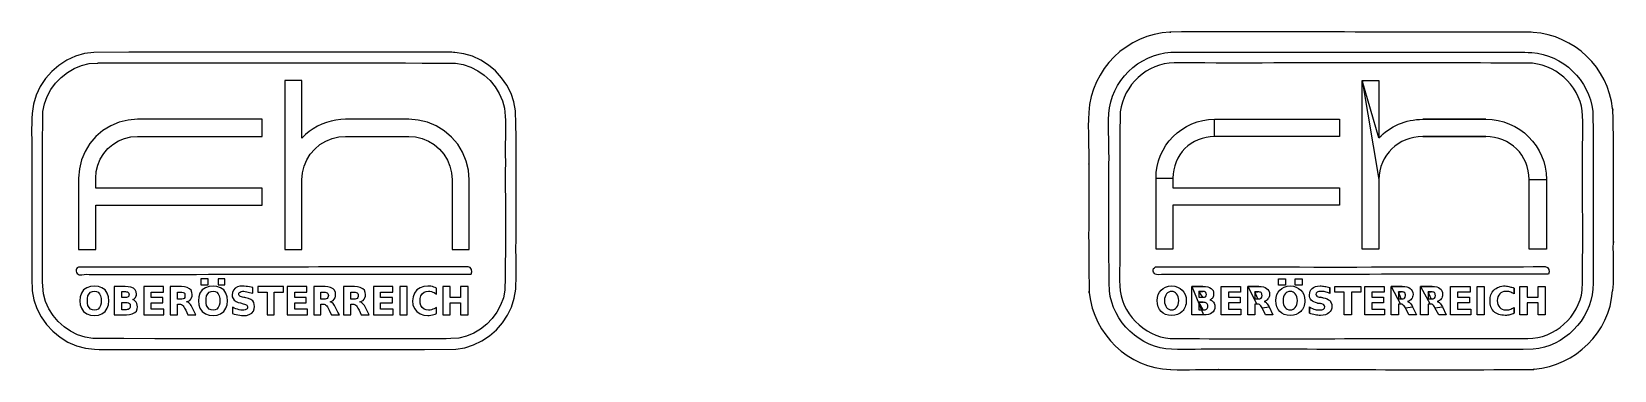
# Model space of a CAD drawing. Extents: x 4.9 to 38.1, y 6.4 to 13.5.
import ezdxf

# ---------------------------------------------------------------- set-up
doc = ezdxf.new("R2010")
doc.units = 0
doc.layers.add('Layer_1', color=7, linetype='CONTINUOUS')

msp = doc.modelspace()

# ---------------------------------------------------------------- linework, layer by layer
at = {"layer": 'Layer_1', "color": 7}
for points in [[(28.77979, 13.517147), (28.77097, 13.517147), (28.762151, 13.517147), (28.762151, 13.517147)], [(28.77979, 13.09381), (28.77979, 13.09381)], [(28.848942, 12.869854), (28.848956, 12.869868)], [(32.791247, 12.499452), (33.144025, 12.499452), (33.144025, 11.300007)], [(33.144025, 10.426882), (33.144025, 8.962854), (32.791247, 8.962854), (32.791247, 12.499452)], [(29.695623, 11.688063), (32.314997, 11.688063), (32.314997, 11.326465), (29.695623, 11.326465)], [(29.695623, 11.688063), (29.695623, 11.688063)], [(34.061248, 11.688063), (35.384164, 11.688063)], [(38.049025, 11.876725), (38.049025, 11.894366), (38.040206, 11.912003)], [(35.384164, 11.326465), (34.061248, 11.326465)], [(27.059998, 10.756657), (27.059998, 10.747842)], [(28.822497, 10.45334), (28.822497, 10.250493), (32.314997, 10.250493), (32.314997, 9.888896), (28.822497, 9.888896), (28.822497, 8.962854), (28.46972, 8.962854), (28.46972, 10.45334)], [(36.654164, 10.426882), (36.654164, 8.962854), (36.292567, 8.962854), (36.292567, 10.426882)], [(38.057845, 9.10742), (38.057845, 9.116241), (38.057845, 9.125061)], [(14.001062, 8.597818), (14.001062, 8.597816)], [(31.036178, 8.345494), (31.186109, 8.345494), (31.186109, 8.209107), (31.036178, 8.209107), (31.036178, 8.345494)], [(31.388956, 8.345494), (31.530067, 8.345494), (31.530067, 8.209107), (31.388956, 8.209107), (31.388956, 8.345494)], [(36.583608, 8.601257), (36.583608, 8.601257)], [(27.068817, 8.084368), (27.068817, 8.066727), (27.068817, 8.049091)], [(28.796039, 8.195564), (28.796039, 8.195564)], [(28.796039, 8.080911), (28.796039, 8.080911)], [(29.219373, 8.186743), (29.448678, 8.186743)], [(29.466317, 7.587021), (29.219373, 7.587021), (29.219373, 8.186743)], [(29.369303, 8.080911), (29.369303, 7.957439), (29.448678, 7.957439)], [(29.448678, 8.080896), (29.369303, 8.080911)], [(29.836734, 8.186743), (30.242428, 8.186743), (30.242428, 8.063271), (29.986664, 8.063271), (29.986664, 7.957439), (30.233609, 7.957439), (30.233609, 7.842786), (29.986664, 7.842786), (29.986664, 7.710493), (30.251247, 7.710493), (30.251247, 7.587021), (29.836734, 7.587021), (29.836734, 8.186743)], [(30.392359, 8.186743), (30.621664, 8.186743)], [(30.586386, 7.816327), (30.542289, 7.816327), (30.542289, 7.587021), (30.392359, 7.587021), (30.392359, 8.186743)], [(30.542289, 8.072106), (30.542289, 7.922175), (30.604025, 7.922175)], [(30.604025, 8.072106), (30.542289, 8.072106)], [(31.283123, 8.195564), (31.283123, 8.195564)], [(31.283123, 8.080911), (31.283123, 8.080911)], [(31.909303, 8.195564), (31.909303, 8.195564)], [(32.11215, 8.160314), (32.11215, 8.036841)], [(32.217984, 8.186743), (32.764789, 8.186743), (32.764789, 8.063271), (32.570762, 8.063271), (32.570762, 7.587021), (32.412011, 7.587021), (32.412011, 8.063271), (32.217984, 8.063271), (32.217984, 8.186743)], [(32.844164, 8.186743), (33.249859, 8.186743), (33.249859, 8.063271), (32.994095, 8.063271), (32.994095, 7.957439), (33.241039, 7.957439), (33.241039, 7.842786), (32.994095, 7.842786), (32.994095, 7.710493), (33.258678, 7.710493), (33.258678, 7.587021), (32.844164, 7.587021), (32.844164, 8.186743)], [(33.39979, 8.186743), (33.629094, 8.186743)], [(33.593817, 7.816327), (33.54972, 7.816327), (33.54972, 7.587021), (33.39979, 7.587021), (33.39979, 8.186743)], [(33.54972, 8.072106), (33.54972, 7.922175), (33.611456, 7.922175)], [(33.611456, 8.072106), (33.54972, 8.072106)], [(34.01715, 8.186743), (34.255275, 8.186743)], [(34.220011, 7.816327), (34.175915, 7.816327), (34.175915, 7.587021), (34.017164, 7.587021), (34.01715, 8.186743)], [(34.175901, 8.072106), (34.175901, 7.922175), (34.237637, 7.922175)], [(34.237637, 8.072106), (34.175901, 8.072106)], [(34.643331, 8.186743), (35.057845, 8.186743), (35.057845, 8.063271), (34.793261, 8.063271), (34.793261, 7.957439), (35.040206, 7.957439), (35.040206, 7.842786), (34.793261, 7.842786), (34.793261, 7.710493), (35.066664, 7.710493), (35.066664, 7.587021), (34.643331, 7.587021), (34.643331, 8.186743)], [(35.198956, 8.186743), (35.348886, 8.186743), (35.348886, 7.587021), (35.198956, 7.587021), (35.198956, 8.186743)], [(35.789859, 8.195564), (35.789859, 8.195564)], [(35.975067, 8.15148), (35.975067, 8.028008)], [(36.098539, 8.186743), (36.24847, 8.186743), (36.24847, 7.957439), (36.477775, 7.957439), (36.477775, 8.186743), (36.627706, 8.186743), (36.627706, 7.587021), (36.477775, 7.587021), (36.477775, 7.842786), (36.24847, 7.842786), (36.24847, 7.587021), (36.098539, 7.587021), (36.098539, 8.186743)], [(38.040206, 8.093189), (38.049025, 8.093189)], [(29.369303, 7.851619), (29.369303, 7.692869), (29.457498, 7.692869)], [(29.457498, 7.851619), (29.369303, 7.851619)], [(30.84215, 7.754591), (30.921525, 7.587021), (30.762775, 7.587021), (30.69222, 7.736951)], [(31.688831, 7.622328), (31.688831, 7.754619)], [(31.918123, 7.825174), (31.856387, 7.833967)], [(31.909317, 7.957466), (31.971053, 7.948661)], [(33.849581, 7.754591), (33.928956, 7.587021), (33.770206, 7.587021), (33.699651, 7.736951)], [(34.475776, 7.754591), (34.55515, 7.587021), (34.3964, 7.587021), (34.317025, 7.736951)], [(35.975067, 7.745757), (35.975067, 7.622285)], [(29.776387, 6.443951), (29.785206, 6.443951)], [(36.373331, 6.443951), (36.39097, 6.443951), (36.39979, 6.452772)]]:
    msp.add_lwpolyline(points, close=True, dxfattribs=at)
for points in [[(13.481236, 13.095449), (12.753685, 13.094152), (12.02616, 13.093543), (11.298659, 13.093434), (10.57118, 13.093639), (9.843719, 13.093974), (9.116161, 13.094251), (8.388659, 13.094285), (7.661202, 13.093891), (6.933679, 13.092881), (6.206158, 13.091071), (6.009179, 13.064999), (5.818543, 13.008989), (5.638026, 12.925718), (5.470927, 12.818067), (5.320035, 12.688718), (5.188018, 12.540084), (5.077857, 12.374711), (4.992619, 12.195207), (4.93555, 12.004871), (4.909518, 11.807837), (4.904046, 11.702085), (4.900938, 11.596224), (4.89971, 11.490359), (4.899876, 11.384398), (4.900952, 11.278517), (4.902451, 11.172617), (4.903889, 11.066682), (4.904781, 10.960778), (4.904642, 10.854849), (4.902987, 10.748944), (4.903259, 10.483531), (4.902906, 10.218105), (4.902211, 9.952673), (4.901457, 9.687299), (4.900928, 9.421916), (4.900906, 9.156531), (4.901677, 8.891083), (4.903522, 8.625726), (4.906727, 8.360307), (4.911575, 8.094931), (4.947093, 7.903667), (5.010757, 7.719874), (5.099946, 7.546994), (5.211976, 7.387869), (5.344215, 7.245129), (5.494268, 7.121217), (5.659655, 7.018792), (5.837834, 6.940588), (6.02554, 6.889499), (6.218861, 6.868005), (6.317811, 6.864021), (6.41685, 6.861907), (6.515879, 6.861259), (6.614904, 6.861666), (6.713946, 6.86272), (6.813001, 6.864013), (6.912088, 6.865135), (7.011146, 6.865679), (7.110232, 6.865236), (7.209301, 6.863396), (7.867531, 6.863948), (8.525744, 6.863947), (9.183941, 6.863602), (9.84212, 6.863117), (10.500281, 6.862701), (11.158427, 6.862559), (11.816641, 6.8629), (12.474806, 6.863928), (13.133017, 6.865852), (13.791212, 6.868877), (13.981197, 6.899769), (14.164592, 6.9583), (14.337937, 7.041988), (14.498427, 7.148307), (14.643565, 7.274898), (14.770773, 7.419437), (14.87744, 7.57967), (14.960807, 7.753234), (15.017916, 7.937007), (15.046225, 8.127427), (15.05242, 8.22647), (15.055965, 8.325686), (15.057402, 8.424954), (15.057282, 8.52421), (15.056155, 8.623471), (15.054574, 8.722664), (15.053084, 8.821892), (15.052234, 8.921088), (15.052573, 9.020301), (15.054648, 9.119483), (15.054011, 9.39377), (15.054159, 9.66807), (15.054776, 9.942375), (15.055545, 10.21662), (15.05615, 10.490875), (15.056274, 10.765133), (15.0556, 11.039456), (15.053812, 11.313736), (15.050593, 11.588006), (15.045625, 11.862233), (15.010897, 12.050602), (14.948784, 12.231824), (14.86181, 12.40253), (14.752607, 12.559942), (14.623649, 12.701655), (14.477309, 12.825279), (14.315833, 12.928406), (14.141761, 13.008368), (13.957933, 13.062493), (13.768133, 13.088287), (13.739464, 13.090343), (13.710815, 13.092025), (13.682143, 13.093364), (13.653417, 13.094388), (13.624757, 13.095122), (13.596029, 13.095597), (13.567331, 13.095839), (13.538659, 13.095876), (13.509946, 13.095737), (13.481236, 13.095449), (13.481236, 13.095449), (13.481236, 13.095449), (13.481236, 13.095449), (13.481236, 13.095449), (13.481236, 13.095449), (13.481236, 13.095449), (13.481236, 13.095449), (13.481236, 13.095449), (13.481236, 13.095449), (13.481236, 13.095449)], [(6.427797, 12.871025), (6.814257, 12.869524), (7.200711, 12.868651), (7.587158, 12.868281), (7.973599, 12.868291), (8.360033, 12.868559), (8.746521, 12.86896), (9.13298, 12.869371), (9.519415, 12.86967), (9.905882, 12.869731), (10.292346, 12.869433), (10.641496, 12.868845), (10.990644, 12.86876), (11.339787, 12.86898), (11.688923, 12.869311), (12.038049, 12.869557), (12.387217, 12.869522), (12.736349, 12.869012), (13.085447, 12.86783), (13.43456, 12.865781), (13.783651, 12.862669), (13.946834, 12.834193), (14.103749, 12.781167), (14.251393, 12.70596), (14.387166, 12.611064), (14.508927, 12.498724), (14.614512, 12.371037), (14.70158, 12.230127), (14.767659, 12.078222), (14.810151, 11.918089), (14.826753, 11.753318), (14.829861, 11.66031), (14.831414, 11.567279), (14.831761, 11.474206), (14.83125, 11.381144), (14.830231, 11.288001), (14.829053, 11.19493), (14.828066, 11.10183), (14.827619, 11.008754), (14.828061, 10.915652), (14.829742, 10.822559), (14.829191, 10.550955), (14.82938, 10.279358), (14.830002, 10.00777), (14.830754, 9.73619), (14.831331, 9.464568), (14.831429, 9.192929), (14.830744, 8.921296), (14.828968, 8.64964), (14.825798, 8.378067), (14.820925, 8.106503), (14.788402, 7.944188), (14.731541, 7.788711), (14.652779, 7.643014), (14.554667, 7.509628), (14.439497, 7.390637), (14.309452, 7.288172), (14.166574, 7.204425), (14.013243, 7.141882), (13.852324, 7.103056), (13.687357, 7.090118), (13.586849, 7.088249), (13.486331, 7.08738), (13.385778, 7.087276), (13.285244, 7.087703), (13.184628, 7.088426), (13.084092, 7.089209), (12.983524, 7.089818), (12.882981, 7.090018), (12.782402, 7.089575), (12.681825, 7.088253), (12.031993, 7.088779), (11.382174, 7.088749), (10.732371, 7.088373), (10.082584, 7.08786), (9.432815, 7.087422), (8.783062, 7.087268), (8.133243, 7.087609), (7.483476, 7.088653), (6.833666, 7.090613), (6.183875, 7.093698), (6.020515, 7.120326), (5.863202, 7.171704), (5.715027, 7.245413), (5.578508, 7.338984), (5.455852, 7.450119), (5.349173, 7.576764), (5.260839, 7.716791), (5.193377, 7.867915), (5.149379, 8.027463), (5.131224, 8.191905), (5.127512, 8.283544), (5.125609, 8.375264), (5.125115, 8.466975), (5.125628, 8.55868), (5.126747, 8.650468), (5.12807, 8.742187), (5.129196, 8.833936), (5.129725, 8.925658), (5.129254, 9.017404), (5.127383, 9.109136), (5.128014, 9.383183), (5.127856, 9.657246), (5.127227, 9.931318), (5.126447, 10.20533), (5.125833, 10.479352), (5.125707, 10.753376), (5.126385, 11.027461), (5.128188, 11.301448), (5.131436, 11.575495), (5.136447, 11.849491), (5.168849, 12.012081), (5.22563, 12.167947), (5.304307, 12.313939), (5.402424, 12.447652), (5.517707, 12.566936), (5.647971, 12.669595), (5.79112, 12.753367), (5.944772, 12.815753), (6.106101, 12.854241), (6.271417, 12.866647), (6.28706, 12.867485), (6.302719, 12.868203), (6.318346, 12.868809), (6.333945, 12.869318), (6.349612, 12.869744), (6.365261, 12.870097), (6.380892, 12.870389), (6.396556, 12.870633), (6.412176, 12.870841), (6.427798, 12.871025), (6.427797, 12.871025), (6.427797, 12.871025), (6.427797, 12.871025), (6.427797, 12.871025), (6.427797, 12.871025), (6.427797, 12.871025), (6.427797, 12.871025), (6.427797, 12.871025), (6.427797, 12.871025), (6.427797, 12.871025)], [(10.205381, 12.497749), (10.205381, 12.144081), (10.205381, 11.790391), (10.205381, 11.43671), (10.205381, 11.083051), (10.205381, 10.72935), (10.205381, 10.375729), (10.205381, 10.022037), (10.205381, 9.668397), (10.205381, 9.314735), (10.205381, 8.961095), (10.241401, 8.961095), (10.277401, 8.961095), (10.313389, 8.961095), (10.349395, 8.961095), (10.385388, 8.961095), (10.421458, 8.961095), (10.457528, 8.961095), (10.493534, 8.961095), (10.529579, 8.961095), (10.565575, 8.961095), (10.565575, 9.107124), (10.565575, 9.253163), (10.565575, 9.399154), (10.565575, 9.545203), (10.565575, 9.691249), (10.565575, 9.837294), (10.565575, 9.983277), (10.565575, 10.129267), (10.565575, 10.275327), (10.565575, 10.421381), (10.576689, 10.56406), (10.610131, 10.703142), (10.665324, 10.83512), (10.740867, 10.956696), (10.834622, 11.064758), (10.944199, 11.156819), (11.066808, 11.230642), (11.199426, 11.28446), (11.338798, 11.317041), (11.481443, 11.327869), (11.613853, 11.327869), (11.746271, 11.327869), (11.878645, 11.327869), (12.011073, 11.327869), (12.143497, 11.327869), (12.275921, 11.327869), (12.408288, 11.327869), (12.540662, 11.327869), (12.673099, 11.327869), (12.805531, 11.327869), (12.947601, 11.317094), (13.086361, 11.284555), (13.21826, 11.23065), (13.339947, 11.1566), (13.448425, 11.064193), (13.540919, 10.955771), (13.615072, 10.834079), (13.669035, 10.702199), (13.7016, 10.563504), (13.712394, 10.421381), (13.712394, 10.275351), (13.712394, 10.129312), (13.712394, 9.983322), (13.712394, 9.837272), (13.712394, 9.691227), (13.712394, 9.545181), (13.712394, 9.399199), (13.712394, 9.253208), (13.712394, 9.107148), (13.712394, 8.961095), (13.748414, 8.961095), (13.784414, 8.961095), (13.820402, 8.961095), (13.856408, 8.961095), (13.892401, 8.961095), (13.928471, 8.961095), (13.964541, 8.961095), (14.000547, 8.961095), (14.036592, 8.961095), (14.072588, 8.961095), (14.072588, 9.107124), (14.072588, 9.253163), (14.072588, 9.399154), (14.072588, 9.545203), (14.072588, 9.691249), (14.072588, 9.837294), (14.072588, 9.983277), (14.072588, 10.129267), (14.072588, 10.275327), (14.072588, 10.421381), (14.057105, 10.619601), (14.010703, 10.812877), (13.934402, 10.996421), (13.830279, 11.165706), (13.701036, 11.316763), (13.549918, 11.445936), (13.380567, 11.549999), (13.197004, 11.626234), (13.003737, 11.672593), (12.805531, 11.688063), (12.673121, 11.688063), (12.540703, 11.688063), (12.408329, 11.688063), (12.275901, 11.688063), (12.143477, 11.688063), (12.011053, 11.688063), (11.878686, 11.688063), (11.746312, 11.688063), (11.613875, 11.688063), (11.481443, 11.688063), (11.379126, 11.683971), (11.277489, 11.671656), (11.177141, 11.651118), (11.078823, 11.622478), (10.983202, 11.585941), (10.890803, 11.54173), (10.802349, 11.49023), (10.718309, 11.431768), (10.639184, 11.366716), (10.565575, 11.295601), (10.565575, 11.415817), (10.565575, 11.53604), (10.565575, 11.656296), (10.565575, 11.776524), (10.565575, 11.896746), (10.565575, 12.016965), (10.565575, 12.137131), (10.565575, 12.257302), (10.565575, 12.377528), (10.565575, 12.497749), (10.529556, 12.497749), (10.493555, 12.497749), (10.457567, 12.497749), (10.421561, 12.497749), (10.385568, 12.497749), (10.349499, 12.497749), (10.313428, 12.497749), (10.277423, 12.497749), (10.241377, 12.497749), (10.205381, 12.497749), (10.205381, 12.497749), (10.205381, 12.497749), (10.205381, 12.497749), (10.205381, 12.497749), (10.205381, 12.497749), (10.205381, 12.497749), (10.205381, 12.497749), (10.205381, 12.497749), (10.205381, 12.497749), (10.205381, 12.497749)], [(7.117845, 11.688063), (6.924912, 11.673), (6.736769, 11.627858), (6.558121, 11.553649), (6.393287, 11.452348), (6.246188, 11.326601), (6.12039, 11.179561), (6.019037, 11.014771), (5.944782, 10.836141), (5.899625, 10.648055), (5.884555, 10.455149), (5.884555, 10.305743), (5.884555, 10.156327), (5.884555, 10.00696), (5.884555, 9.857533), (5.884555, 9.708111), (5.884555, 9.558688), (5.884555, 9.409329), (5.884555, 9.259963), (5.884555, 9.110526), (5.884555, 8.961095), (5.920575, 8.961095), (5.956575, 8.961095), (5.992563, 8.961095), (6.02857, 8.961095), (6.064562, 8.961095), (6.100632, 8.961095), (6.136703, 8.961095), (6.172708, 8.961095), (6.208753, 8.961095), (6.244749, 8.961095), (6.244749, 9.053695), (6.244749, 9.146301), (6.244749, 9.238933), (6.244749, 9.33149), (6.244749, 9.424101), (6.244749, 9.516712), (6.244749, 9.609282), (6.244749, 9.701858), (6.244749, 9.794477), (6.244749, 9.887093), (6.593502, 9.887093), (6.942276, 9.887093), (7.291041, 9.887093), (7.639786, 9.887093), (7.988571, 9.887093), (8.337277, 9.887093), (8.686054, 9.887093), (9.034779, 9.887093), (9.383527, 9.887093), (9.732252, 9.887093), (9.732252, 9.923113), (9.732252, 9.959113), (9.732252, 9.995101), (9.732252, 10.031107), (9.732252, 10.0671), (9.732252, 10.10317), (9.732252, 10.13924), (9.732252, 10.175246), (9.732252, 10.211291), (9.732252, 10.247287), (9.383499, 10.247287), (9.034725, 10.247287), (8.685959, 10.247287), (8.337215, 10.247287), (7.98843, 10.247287), (7.639724, 10.247287), (7.290947, 10.247287), (6.942222, 10.247287), (6.593474, 10.247287), (6.244749, 10.247287), (6.244749, 10.268073), (6.244749, 10.288899), (6.244749, 10.309717), (6.244749, 10.33049), (6.244749, 10.351251), (6.244749, 10.372054), (6.244749, 10.392854), (6.244749, 10.41366), (6.244749, 10.434421), (6.244749, 10.455149), (6.255129, 10.591952), (6.286474, 10.725537), (6.338429, 10.852551), (6.409828, 10.969733), (6.498837, 11.074068), (6.603259, 11.163015), (6.720453, 11.234313), (6.84745, 11.286191), (6.981, 11.317494), (7.117845, 11.327869), (7.379287, 11.327869), (7.640746, 11.327869), (7.902198, 11.327869), (8.163671, 11.327869), (8.425135, 11.327869), (8.686596, 11.327869), (8.948038, 11.327869), (9.20944, 11.327869), (9.470855, 11.327869), (9.732252, 11.327869), (9.732252, 11.363888), (9.732252, 11.399889), (9.732252, 11.435877), (9.732252, 11.471883), (9.732252, 11.507876), (9.732252, 11.543945), (9.732252, 11.580016), (9.732252, 11.616021), (9.732252, 11.652067), (9.732252, 11.688063), (9.470809, 11.688063), (9.20935, 11.688063), (8.947898, 11.688063), (8.686425, 11.688063), (8.424961, 11.688063), (8.1635, 11.688063), (7.902058, 11.688063), (7.640657, 11.688063), (7.379241, 11.688063), (7.117845, 11.688063), (7.117845, 11.688063), (7.117845, 11.688063), (7.117845, 11.688063), (7.117845, 11.688063), (7.117845, 11.688063), (7.117845, 11.688063), (7.117845, 11.688063), (7.117845, 11.688063), (7.117845, 11.688063), (7.117845, 11.688063)], [(8.449028, 8.340694), (8.449028, 8.29958), (8.449028, 8.258578), (8.449028, 8.217222), (8.498953, 8.217222), (8.54874, 8.217222), (8.598958, 8.217222), (8.598958, 8.258336), (8.598958, 8.299338), (8.598958, 8.340694), (8.549034, 8.340694), (8.499246, 8.340694), (8.449028, 8.340694), (8.449028, 8.340694), (8.449028, 8.340694), (8.449028, 8.340694)], [(8.810625, 8.340694), (8.810625, 8.29958), (8.810625, 8.258578), (8.810625, 8.217222), (8.857613, 8.217222), (8.904472, 8.217222), (8.951736, 8.217222), (8.951736, 8.258336), (8.951736, 8.299338), (8.951736, 8.340694), (8.904748, 8.340694), (8.857889, 8.340694), (8.810625, 8.340694), (8.810625, 8.340694), (8.810625, 8.340694), (8.810625, 8.340694)], [(6.217708, 8.190764), (6.134896, 8.183595), (6.055985, 8.158665), (5.988403, 8.111389), (5.941171, 8.043553), (5.916177, 7.96465), (5.909028, 7.882083), (5.916023, 7.802377), (5.941331, 7.726582), (5.988403, 7.661597), (6.055547, 7.611978), (6.134124, 7.582729), (6.217708, 7.573403), (6.298234, 7.582437), (6.373715, 7.61194), (6.438194, 7.661597), (6.485028, 7.726113), (6.51051, 7.80205), (6.517569, 7.882083), (6.51039, 7.964813), (6.485339, 8.043735), (6.438194, 8.111389), (6.373782, 8.158456), (6.297608, 8.183806), (6.217708, 8.190764), (6.217708, 8.190764), (6.217708, 8.190764), (6.217708, 8.190764)], [(6.217708, 8.08493), (6.258269, 8.07944), (6.29481, 8.061216), (6.323542, 8.032014), (6.346134, 7.985368), (6.356209, 7.93398), (6.358819, 7.882083), (6.356318, 7.833053), (6.346171, 7.784959), (6.323542, 7.740972), (6.294859, 7.711805), (6.258277, 7.693547), (6.217708, 7.688055), (6.174674, 7.69368), (6.1351, 7.711162), (6.103056, 7.740972), (6.080462, 7.784849), (6.070299, 7.832875), (6.067778, 7.882083), (6.070422, 7.934289), (6.080485, 7.985444), (6.103056, 8.032014), (6.134949, 8.061726), (6.174658, 8.079301), (6.217708, 8.08493), (6.217708, 8.08493), (6.217708, 8.08493), (6.217708, 8.08493)], [(6.632222, 8.181944), (6.632222, 7.985182), (6.632222, 7.787951), (6.632222, 7.591041), (6.717388, 7.591041), (6.802757, 7.591041), (6.887986, 7.591041), (6.949336, 7.594717), (7.00926, 7.607834), (7.064375, 7.635139), (7.096502, 7.668889), (7.113183, 7.712224), (7.117292, 7.758611), (7.114773, 7.792456), (7.106411, 7.825404), (7.090833, 7.855625), (7.071677, 7.878779), (7.047845, 7.897041), (7.020278, 7.908541), (7.041192, 7.919057), (7.058954, 7.934208), (7.073194, 7.952639), (7.086408, 7.974254), (7.096118, 7.997768), (7.099653, 8.023194), (7.092949, 8.070508), (7.072241, 8.113196), (7.037917, 8.146666), (6.981975, 8.170233), (6.922196, 8.179631), (6.861528, 8.181944), (6.785172, 8.181944), (6.708635, 8.181944), (6.632222, 8.181944), (6.632222, 8.181944), (6.632222, 8.181944), (6.632222, 8.181944)], [(6.790972, 8.076111), (6.817403, 8.076111), (6.843761, 8.076111), (6.870347, 8.076111), (6.88938, 8.074472), (6.907274, 8.068872), (6.923264, 8.058472), (6.933954, 8.045852), (6.939534, 8.030391), (6.940903, 8.014375), (6.93947, 7.997913), (6.933777, 7.982527), (6.923264, 7.970278), (6.907403, 7.960052), (6.889029, 7.954259), (6.870347, 7.952639), (6.843917, 7.952639), (6.817558, 7.952639), (6.790972, 7.952639), (6.790972, 7.993753), (6.790972, 8.034755), (6.790972, 8.076111), (6.790972, 8.076111), (6.790972, 8.076111), (6.790972, 8.076111)], [(7.249583, 8.181944), (7.249583, 7.985182), (7.249583, 7.787951), (7.249583, 7.591041), (7.390547, 7.591041), (7.531847, 7.591041), (7.672917, 7.591041), (7.672917, 7.629219), (7.672917, 7.667292), (7.672917, 7.705694), (7.584814, 7.705694), (7.496502, 7.705694), (7.408333, 7.705694), (7.408333, 7.749745), (7.408333, 7.793676), (7.408333, 7.837986), (7.487626, 7.837986), (7.567107, 7.837986), (7.646458, 7.837986), (7.646458, 7.876164), (7.646458, 7.914237), (7.646458, 7.952639), (7.567166, 7.952639), (7.487685, 7.952639), (7.408333, 7.952639), (7.408333, 7.990816), (7.408333, 8.02889), (7.408333, 8.067291), (7.493499, 8.067291), (7.578868, 8.067291), (7.664097, 8.067291), (7.664097, 8.105469), (7.664097, 8.143542), (7.664097, 8.181944), (7.52607, 8.181944), (7.387714, 8.181944), (7.249583, 8.181944), (7.249583, 8.181944), (7.249583, 8.181944), (7.249583, 8.181944)], [(7.805208, 8.181944), (7.805208, 7.985182), (7.805208, 7.787951), (7.805208, 7.591041), (7.855133, 7.591041), (7.904921, 7.591041), (7.955139, 7.591041), (7.955139, 7.66446), (7.955139, 7.738054), (7.955139, 7.811528), (7.970068, 7.811528), (7.984919, 7.811528), (7.999236, 7.811528), (8.021047, 7.80971), (8.041815, 7.804104), (8.060972, 7.793889), (8.078746, 7.776088), (8.092975, 7.75481), (8.105069, 7.732153), (8.128563, 7.685165), (8.151993, 7.638305), (8.175625, 7.591041), (8.231423, 7.591041), (8.287069, 7.591041), (8.343194, 7.591041), (8.313827, 7.64684), (8.28454, 7.702485), (8.255, 7.758611), (8.242303, 7.783598), (8.228401, 7.807479), (8.210903, 7.829166), (8.192575, 7.84455), (8.171672, 7.856543), (8.149167, 7.864444), (8.181919, 7.876581), (8.212148, 7.893353), (8.237361, 7.917361), (8.253572, 7.947344), (8.261622, 7.980362), (8.263819, 8.014375), (8.259375, 8.060591), (8.242467, 8.104186), (8.210903, 8.137847), (8.158967, 8.164583), (8.101751, 8.178142), (8.043333, 8.181944), (7.964041, 8.181944), (7.88456, 8.181944), (7.805208, 8.181944), (7.805208, 8.181944), (7.805208, 8.181944), (7.805208, 8.181944)], [(7.955139, 8.067291), (7.978633, 8.067291), (8.002063, 8.067291), (8.025694, 8.067291), (8.050239, 8.06595), (8.074487, 8.060947), (8.09625, 8.049653), (8.108151, 8.034552), (8.112961, 8.016003), (8.113889, 7.996736), (8.112876, 7.974999), (8.108248, 7.9533), (8.09625, 7.935), (8.074272, 7.923523), (8.050259, 7.918661), (8.025694, 7.917361), (8.0022, 7.917361), (7.978771, 7.917361), (7.955139, 7.917361), (7.955139, 7.967286), (7.955139, 8.017074), (7.955139, 8.067291), (7.955139, 8.067291), (7.955139, 8.067291), (7.955139, 8.067291)], [(8.704792, 8.190764), (8.621979, 8.183595), (8.543068, 8.158665), (8.475486, 8.111389), (8.428254, 8.043553), (8.40326, 7.96465), (8.396111, 7.882083), (8.403107, 7.802377), (8.428414, 7.726582), (8.475486, 7.661597), (8.542631, 7.611978), (8.621207, 7.582729), (8.704792, 7.573403), (8.785317, 7.582437), (8.860798, 7.61194), (8.925278, 7.661597), (8.972111, 7.726113), (8.997594, 7.80205), (9.004653, 7.882083), (8.997473, 7.964813), (8.972422, 8.043735), (8.925278, 8.111389), (8.860865, 8.158456), (8.784691, 8.183806), (8.704792, 8.190764), (8.704792, 8.190764), (8.704792, 8.190764), (8.704792, 8.190764)], [(8.704792, 8.08493), (8.745353, 8.07944), (8.781894, 8.061216), (8.810625, 8.032014), (8.833218, 7.985368), (8.843292, 7.93398), (8.845903, 7.882083), (8.843401, 7.833053), (8.833255, 7.784959), (8.810625, 7.740972), (8.781943, 7.711805), (8.74536, 7.693547), (8.704792, 7.688055), (8.661757, 7.69368), (8.622183, 7.711162), (8.590139, 7.740972), (8.567546, 7.784849), (8.557383, 7.832875), (8.554861, 7.882083), (8.557505, 7.934289), (8.567569, 7.985444), (8.590139, 8.032014), (8.622032, 8.061726), (8.661742, 8.079301), (8.704792, 8.08493), (8.704792, 8.08493), (8.704792, 8.08493), (8.704792, 8.08493)], [(9.322153, 8.190764), (9.266241, 8.18758), (9.211826, 8.174657), (9.163403, 8.146666), (9.129006, 8.106712), (9.108389, 8.058254), (9.101667, 8.005555), (9.106184, 7.966658), (9.121403, 7.930391), (9.145764, 7.899722), (9.185521, 7.87055), (9.230486, 7.851011), (9.278056, 7.837986), (9.295676, 7.832112), (9.313248, 7.826255), (9.330972, 7.820347), (9.358391, 7.813893), (9.385294, 7.806068), (9.410347, 7.793889), (9.420744, 7.781364), (9.426326, 7.76627), (9.427986, 7.749791), (9.425151, 7.731915), (9.415596, 7.71678), (9.401528, 7.705694), (9.376238, 7.694894), (9.349343, 7.689611), (9.322153, 7.688055), (9.286506, 7.690594), (9.250883, 7.69695), (9.216319, 7.705694), (9.179776, 7.717955), (9.144864, 7.732664), (9.110486, 7.749791), (9.110486, 7.70574), (9.110486, 7.66181), (9.110486, 7.6175), (9.148007, 7.606149), (9.186719, 7.598015), (9.225139, 7.591041), (9.263167, 7.58333), (9.301113, 7.576488), (9.339792, 7.573403), (9.401884, 7.578198), (9.462376, 7.594817), (9.516181, 7.626319), (9.549216, 7.666331), (9.565257, 7.715658), (9.569097, 7.76743), (9.566772, 7.808604), (9.556627, 7.848375), (9.533819, 7.882083), (9.491313, 7.911547), (9.443197, 7.930964), (9.392708, 7.943819), (9.369214, 7.949693), (9.345785, 7.95555), (9.322153, 7.961458), (9.301138, 7.965663), (9.280258, 7.970411), (9.260417, 7.979097), (9.250254, 7.991787), (9.24466, 8.007167), (9.242778, 8.023194), (9.245402, 8.040765), (9.254638, 8.056105), (9.269236, 8.067291), (9.294666, 8.077972), (9.321512, 8.08338), (9.348611, 8.08493), (9.378401, 8.081701), (9.407587, 8.074817), (9.436806, 8.067291), (9.469483, 8.060156), (9.502112, 8.052216), (9.533819, 8.040833), (9.533819, 8.081948), (9.533819, 8.122949), (9.533819, 8.164305), (9.499083, 8.17192), (9.463762, 8.177267), (9.427986, 8.181944), (9.39307, 8.186401), (9.357801, 8.189503), (9.322153, 8.190764), (9.322153, 8.190764), (9.322153, 8.190764), (9.322153, 8.190764)], [(9.639653, 8.181944), (9.639653, 8.143767), (9.639653, 8.105693), (9.639653, 8.067291), (9.704261, 8.067291), (9.768693, 8.067291), (9.833681, 8.067291), (9.833681, 7.908707), (9.833681, 7.749745), (9.833681, 7.591041), (9.883605, 7.591041), (9.933393, 7.591041), (9.983611, 7.591041), (9.983611, 7.749626), (9.983611, 7.908588), (9.983611, 8.067291), (10.04822, 8.067291), (10.112651, 8.067291), (10.177639, 8.067291), (10.177639, 8.105469), (10.177639, 8.143542), (10.177639, 8.181944), (9.998497, 8.181944), (9.818929, 8.181944), (9.639653, 8.181944), (9.639653, 8.181944), (9.639653, 8.181944), (9.639653, 8.181944)], [(10.257014, 8.181944), (10.257014, 7.985182), (10.257014, 7.787951), (10.257014, 7.591041), (10.397978, 7.591041), (10.539278, 7.591041), (10.680347, 7.591041), (10.680347, 7.629219), (10.680347, 7.667292), (10.680347, 7.705694), (10.592245, 7.705694), (10.503932, 7.705694), (10.415764, 7.705694), (10.415764, 7.749745), (10.415764, 7.793676), (10.415764, 7.837986), (10.495056, 7.837986), (10.574537, 7.837986), (10.653889, 7.837986), (10.653889, 7.876164), (10.653889, 7.914237), (10.653889, 7.952639), (10.574597, 7.952639), (10.495116, 7.952639), (10.415764, 7.952639), (10.415764, 7.990816), (10.415764, 8.02889), (10.415764, 8.067291), (10.50093, 8.067291), (10.586298, 8.067291), (10.671528, 8.067291), (10.671528, 8.105469), (10.671528, 8.143542), (10.671528, 8.181944), (10.533501, 8.181944), (10.395145, 8.181944), (10.257014, 8.181944), (10.257014, 8.181944), (10.257014, 8.181944), (10.257014, 8.181944)], [(10.812639, 8.181944), (10.812639, 7.985182), (10.812639, 7.787951), (10.812639, 7.591041), (10.862564, 7.591041), (10.912352, 7.591041), (10.962569, 7.591041), (10.962569, 7.66446), (10.962569, 7.738054), (10.962569, 7.811528), (10.977499, 7.811528), (10.99235, 7.811528), (11.006667, 7.811528), (11.028477, 7.80971), (11.049246, 7.804104), (11.068403, 7.793889), (11.086176, 7.776088), (11.100406, 7.75481), (11.1125, 7.732153), (11.135994, 7.685165), (11.159424, 7.638305), (11.183056, 7.591041), (11.238854, 7.591041), (11.294499, 7.591041), (11.350625, 7.591041), (11.321258, 7.64684), (11.291971, 7.702485), (11.262431, 7.758611), (11.249733, 7.783598), (11.235831, 7.807479), (11.218333, 7.829166), (11.200005, 7.84455), (11.179102, 7.856543), (11.156597, 7.864444), (11.189349, 7.876581), (11.219578, 7.893353), (11.244792, 7.917361), (11.261003, 7.947344), (11.269052, 7.980362), (11.27125, 8.014375), (11.266805, 8.060591), (11.249897, 8.104186), (11.218333, 8.137847), (11.166398, 8.164583), (11.109182, 8.178142), (11.050764, 8.181944), (10.971472, 8.181944), (10.891991, 8.181944), (10.812639, 8.181944), (10.812639, 8.181944), (10.812639, 8.181944), (10.812639, 8.181944)], [(10.962569, 8.067291), (10.986063, 8.067291), (11.009493, 8.067291), (11.033125, 8.067291), (11.054905, 8.066099), (11.076087, 8.061007), (11.094861, 8.049653), (11.109386, 8.034906), (11.11857, 8.016823), (11.121319, 7.996736), (11.118311, 7.973872), (11.109336, 7.952499), (11.094861, 7.935), (11.076067, 7.923523), (11.055049, 7.918532), (11.033125, 7.917361), (11.009631, 7.917361), (10.986201, 7.917361), (10.962569, 7.917361), (10.962569, 7.967286), (10.962569, 8.017074), (10.962569, 8.067291), (10.962569, 8.067291), (10.962569, 8.067291), (10.962569, 8.067291)], [(11.438819, 8.181944), (11.438819, 7.985182), (11.438819, 7.787951), (11.438819, 7.591041), (11.488744, 7.591041), (11.538532, 7.591041), (11.58875, 7.591041), (11.58875, 7.66446), (11.58875, 7.738054), (11.58875, 7.811528), (11.603679, 7.811528), (11.61853, 7.811528), (11.632847, 7.811528), (11.654658, 7.80971), (11.675426, 7.804104), (11.694583, 7.793889), (11.712357, 7.776088), (11.726586, 7.75481), (11.738681, 7.732153), (11.762175, 7.685165), (11.785604, 7.638305), (11.809236, 7.591041), (11.865034, 7.591041), (11.92068, 7.591041), (11.976806, 7.591041), (11.947438, 7.64684), (11.918151, 7.702485), (11.888611, 7.758611), (11.873877, 7.784231), (11.855964, 7.807742), (11.835694, 7.829166), (11.820367, 7.843883), (11.802696, 7.856626), (11.782778, 7.864444), (11.81553, 7.876581), (11.845759, 7.893353), (11.870972, 7.917361), (11.887183, 7.947344), (11.895233, 7.980362), (11.897431, 8.014375), (11.892986, 8.060591), (11.876078, 8.104186), (11.844514, 8.137847), (11.789494, 8.164583), (11.7296, 8.177948), (11.668125, 8.181944), (11.59177, 8.181944), (11.515232, 8.181944), (11.438819, 8.181944), (11.438819, 8.181944), (11.438819, 8.181944), (11.438819, 8.181944)], [(11.58875, 8.067291), (11.612244, 8.067291), (11.635674, 8.067291), (11.659306, 8.067291), (11.681086, 8.066099), (11.702268, 8.061007), (11.721042, 8.049653), (11.735566, 8.034906), (11.744751, 8.016823), (11.7475, 7.996736), (11.744492, 7.973872), (11.735516, 7.952499), (11.721042, 7.935), (11.702248, 7.923523), (11.68123, 7.918532), (11.659306, 7.917361), (11.635812, 7.917361), (11.612382, 7.917361), (11.58875, 7.917361), (11.58875, 7.967286), (11.58875, 8.017074), (11.58875, 8.067291), (11.58875, 8.067291), (11.58875, 8.067291), (11.58875, 8.067291)], [(12.065, 8.181944), (12.065, 7.985182), (12.065, 7.787951), (12.065, 7.591041), (12.203027, 7.591041), (12.341383, 7.591041), (12.479514, 7.591041), (12.479514, 7.629219), (12.479514, 7.667292), (12.479514, 7.705694), (12.391412, 7.705694), (12.303099, 7.705694), (12.214931, 7.705694), (12.214931, 7.749745), (12.214931, 7.793676), (12.214931, 7.837986), (12.29716, 7.837986), (12.379584, 7.837986), (12.461875, 7.837986), (12.461875, 7.876164), (12.461875, 7.914237), (12.461875, 7.952639), (12.379646, 7.952639), (12.297221, 7.952639), (12.214931, 7.952639), (12.214931, 7.990816), (12.214931, 8.02889), (12.214931, 8.067291), (12.300096, 8.067291), (12.385465, 8.067291), (12.470694, 8.067291), (12.470694, 8.105469), (12.470694, 8.143542), (12.470694, 8.181944), (12.335604, 8.181944), (12.200192, 8.181944), (12.065, 8.181944), (12.065, 8.181944), (12.065, 8.181944), (12.065, 8.181944)], [(12.620625, 8.181944), (12.620625, 7.985182), (12.620625, 7.787951), (12.620625, 7.591041), (12.67055, 7.591041), (12.720338, 7.591041), (12.770556, 7.591041), (12.770556, 7.787804), (12.770556, 7.985035), (12.770556, 8.181944), (12.720631, 8.181944), (12.670843, 8.181944), (12.620625, 8.181944), (12.620625, 8.181944), (12.620625, 8.181944), (12.620625, 8.181944)], [(13.202708, 8.190764), (13.119917, 8.18393), (13.040874, 8.158666), (12.973403, 8.111389), (12.922826, 8.044663), (12.89401, 7.965868), (12.885208, 7.882083), (12.893845, 7.801218), (12.923188, 7.725363), (12.973403, 7.661597), (13.040756, 7.611967), (13.119203, 7.582385), (13.202708, 7.573403), (13.23527, 7.576248), (13.267649, 7.582996), (13.299722, 7.591041), (13.32975, 7.597933), (13.3593, 7.605808), (13.387917, 7.6175), (13.387917, 7.658614), (13.387917, 7.699616), (13.387917, 7.740972), (13.363129, 7.72636), (13.33616, 7.714946), (13.308542, 7.705694), (13.279989, 7.697067), (13.250492, 7.690613), (13.220347, 7.688055), (13.171828, 7.693305), (13.12605, 7.710653), (13.088056, 7.740972), (13.061051, 7.783334), (13.047493, 7.83191), (13.043958, 7.882083), (13.047611, 7.935037), (13.0609, 7.986688), (13.088056, 8.032014), (13.126351, 8.0625), (13.171966, 8.079712), (13.220347, 8.08493), (13.25014, 8.082428), (13.279531, 8.07604), (13.308542, 8.067291), (13.336462, 8.055426), (13.362788, 8.039982), (13.387917, 8.023194), (13.387917, 8.064309), (13.387917, 8.105311), (13.387917, 8.146666), (13.35947, 8.160575), (13.329925, 8.172718), (13.299722, 8.181944), (13.267779, 8.187595), (13.235463, 8.190135), (13.202708, 8.190764), (13.202708, 8.190764), (13.202708, 8.190764), (13.202708, 8.190764)], [(13.520208, 8.181944), (13.520208, 7.985182), (13.520208, 7.787951), (13.520208, 7.591041), (13.570133, 7.591041), (13.619921, 7.591041), (13.670139, 7.591041), (13.670139, 7.67327), (13.670139, 7.755695), (13.670139, 7.837986), (13.743558, 7.837986), (13.817151, 7.837986), (13.890625, 7.837986), (13.890625, 7.755757), (13.890625, 7.673332), (13.890625, 7.591041), (13.943487, 7.591041), (13.996203, 7.591041), (14.049375, 7.591041), (14.049375, 7.787804), (14.049375, 7.985035), (14.049375, 8.181944), (13.996514, 8.181944), (13.943797, 8.181944), (13.890625, 8.181944), (13.890625, 8.105589), (13.890625, 8.029051), (13.890625, 7.952639), (13.817206, 7.952639), (13.743613, 7.952639), (13.670139, 7.952639), (13.670139, 8.028994), (13.670139, 8.105532), (13.670139, 8.181944), (13.620214, 8.181944), (13.570426, 8.181944), (13.520208, 8.181944), (13.520208, 8.181944), (13.520208, 8.181944), (13.520208, 8.181944)], [(6.790972, 7.846805), (6.82034, 7.846805), (6.849627, 7.846805), (6.879167, 7.846805), (6.90363, 7.845612), (6.927999, 7.840704), (6.949722, 7.829166), (6.962037, 7.810817), (6.966496, 7.789172), (6.967361, 7.76743), (6.964647, 7.747099), (6.955326, 7.728988), (6.940903, 7.714514), (6.9223, 7.703075), (6.901021, 7.697972), (6.879167, 7.696875), (6.849799, 7.696875), (6.820512, 7.696875), (6.790972, 7.696875), (6.790972, 7.7468), (6.790972, 7.796587), (6.790972, 7.846805), (6.790972, 7.846805), (6.790972, 7.846805), (6.790972, 7.846805)]]:
    msp.add_lwpolyline(points, dxfattribs=at)
for points in [[(28.762151, 13.517147), (27.867243, 13.47061), (27.108052, 12.739454), (27.059998, 11.832632)], [(36.055831, 13.517147), (33.633958, 13.511492), (31.205256, 13.524713), (28.77979, 13.517147)], [(36.373331, 13.508326), (36.263228, 13.516587), (36.153566, 13.51829), (36.055831, 13.517147)], [(38.040206, 11.912003), (37.948985, 12.768317), (37.239795, 13.45414), (36.373331, 13.508326)], [(27.483331, 11.806171), (27.516446, 12.478652), (28.112268, 13.059102), (28.77979, 13.09381)], [(28.77979, 13.09381), (31.204805, 13.101376), (33.630809, 13.088131), (36.055831, 13.09381)], [(36.055831, 13.09381), (36.151511, 13.094967), (36.251435, 13.092514), (36.346873, 13.084994)], [(36.346873, 13.084994), (36.993262, 13.047861), (37.55743, 12.499866), (37.625692, 11.859089)], [(28.848956, 12.869868), (28.286587, 12.873705), (27.785499, 12.399641), (27.720067, 11.846813)], [(29.007692, 12.869854), (28.955531, 12.86929), (28.90103, 12.872872), (28.848942, 12.869854)], [(32.870609, 12.869854), (31.582433, 12.871548), (30.2958, 12.863674), (29.007692, 12.869854)], [(36.363109, 12.861049), (35.199536, 12.87341), (34.034346, 12.866862), (32.870609, 12.869854)], [(37.412622, 11.758618), (37.402124, 12.319086), (36.916986, 12.809072), (36.363109, 12.861049)], [(27.059998, 11.832632), (27.035539, 11.444794), (27.067885, 11.081114), (27.059998, 10.756657)], [(27.483331, 10.747842), (27.491916, 11.100768), (27.46061, 11.453666), (27.483331, 11.806171)], [(27.720067, 11.846813), (27.700074, 10.933824), (27.715027, 10.026155), (27.711248, 9.112785)], [(28.46972, 10.45334), (28.46972, 11.133349), (29.015615, 11.688063), (29.695623, 11.688063)], [(33.144025, 11.300007), (33.374895, 11.54162), (33.701368, 11.688063), (34.061248, 11.688063)], [(35.384164, 11.688063), (36.082853, 11.688063), (36.654164, 11.125582), (36.654164, 10.426882)], [(37.412622, 10.823757), (37.404579, 11.133979), (37.425972, 11.448549), (37.412622, 11.758618)], [(37.625692, 11.859089), (37.645513, 10.945234), (37.630724, 10.030429), (37.634511, 9.116241)], [(38.057845, 9.125061), (38.054083, 10.033572), (38.069078, 10.952249), (38.049025, 11.876725)], [(29.695623, 11.326465), (29.208931, 11.326465), (28.822497, 10.940032), (28.822497, 10.45334)], [(34.061248, 11.326465), (33.555876, 11.326465), (33.144025, 10.932252), (33.144025, 10.426882)], [(36.292567, 10.426882), (36.292567, 10.932252), (35.889536, 11.326465), (35.384164, 11.326465)], [(27.059998, 10.747842), (27.062252, 9.868069), (27.049386, 8.978884), (27.068817, 8.084368)], [(27.492151, 8.093189), (27.472942, 8.977464), (27.485599, 9.863233), (27.483331, 10.747842)], [(37.403817, 8.107369), (37.423206, 9.011405), (37.409235, 9.918625), (37.412622, 10.823757)], [(27.711248, 9.112785), (27.720265, 8.80707), (27.695412, 8.501046), (27.711248, 8.195564)], [(37.634511, 9.116241), (37.624083, 8.78562), (37.651377, 8.458573), (37.625692, 8.128466)], [(38.049025, 8.102005), (38.077764, 8.475954), (38.048461, 8.810282), (38.057845, 9.10742)], [(5.878822, 8.58787), (5.801433, 8.559298), (5.823643, 8.444829), (5.898718, 8.431092)], [(10.704338, 8.59191), (9.095833, 8.590563), (7.487328, 8.589203), (5.878822, 8.58787)], [(5.898718, 8.431092), (5.967522, 8.4206), (6.035985, 8.447938), (6.106828, 8.436371)], [(6.106828, 8.436371), (8.77551, 8.438583), (11.444193, 8.440841), (14.112876, 8.443029)], [(14.001062, 8.597816), (12.902381, 8.589548), (11.803208, 8.594938), (10.704338, 8.59191)], [(14.048016, 8.596226), (14.03248, 8.598517), (14.016723, 8.5983), (14.001062, 8.597818)], [(14.112876, 8.443029), (14.142699, 8.501428), (14.125278, 8.593219), (14.048016, 8.596226)], [(28.478539, 8.433702), (28.403464, 8.447447), (28.38351, 8.563879), (28.4609, 8.592452)], [(28.4609, 8.592452), (30.069405, 8.593863), (31.67663, 8.591041), (33.285137, 8.592452)], [(28.690206, 8.433702), (28.619363, 8.445273), (28.547344, 8.423204), (28.478539, 8.433702)], [(36.698261, 8.442507), (34.029576, 8.440249), (31.358887, 8.435904), (28.690206, 8.433702)], [(33.285137, 8.592452), (34.384009, 8.595474), (35.484929, 8.593012), (36.583608, 8.601257)], [(36.583608, 8.601257), (36.599271, 8.601817), (36.612169, 8.603515), (36.627706, 8.601257)], [(36.627706, 8.601257), (36.704966, 8.598239), (36.728086, 8.500902), (36.698261, 8.442507)], [(27.068817, 8.049091), (27.161695, 7.179273), (27.886283, 6.475883), (28.77097, 6.443951)], [(28.797429, 6.867284), (28.138816, 6.88785), (27.561667, 7.442162), (27.492151, 8.093189)], [(27.711248, 8.195564), (27.726902, 7.636878), (28.215499, 7.138579), (28.769581, 7.093133)], [(28.496178, 7.886882), (28.496178, 7.98279), (28.52166, 8.052949), (28.575553, 8.107369)], [(28.575553, 8.107369), (28.629711, 8.16179), (28.701197, 8.195564), (28.796039, 8.195564)], [(28.690206, 8.027994), (28.66458, 7.993653), (28.646108, 7.949237), (28.646108, 7.886882)], [(28.796039, 8.080911), (28.749542, 8.080911), (28.71583, 8.062341), (28.690206, 8.027994)], [(28.796039, 8.195564), (28.891145, 8.195564), (28.962632, 8.16179), (29.016526, 8.107369)], [(28.901873, 8.027994), (28.876247, 8.062334), (28.8428, 8.080911), (28.796039, 8.080911)], [(28.94597, 7.886882), (28.94597, 7.949237), (28.927496, 7.993653), (28.901873, 8.027994)], [(29.016526, 8.107369), (29.070419, 8.052949), (29.10472, 7.98279), (29.10472, 7.886882)], [(29.448678, 8.186743), (29.53084, 8.186743), (29.588344, 8.167468), (29.625067, 8.142647)], [(29.510414, 8.063257), (29.497997, 8.074095), (29.472718, 8.080896), (29.448678, 8.080896)], [(29.448678, 7.957439), (29.472718, 7.957439), (29.497997, 7.955745), (29.510414, 7.966243)], [(29.528053, 8.01916), (29.528052, 8.039508), (29.522829, 8.052688), (29.510414, 8.063257)], [(29.510414, 7.966243), (29.522829, 7.976826), (29.528051, 7.998558), (29.528053, 8.01916)], [(29.625067, 8.142647), (29.662052, 8.11781), (29.677984, 8.082683), (29.677984, 8.027994)], [(29.677984, 8.027994), (29.677984, 7.999204), (29.673819, 7.968953), (29.660345, 7.948618)], [(30.674581, 8.054466), (30.660842, 8.066094), (30.635993, 8.072106), (30.604025, 8.072106)], [(30.621664, 8.186743), (30.699598, 8.186743), (30.753039, 8.168795), (30.789234, 8.142647)], [(30.69222, 7.99273), (30.69222, 8.019682), (30.688582, 8.042842), (30.674581, 8.054466)], [(30.674581, 7.939813), (30.688582, 7.951695), (30.69222, 7.965524), (30.69222, 7.99273)], [(30.789234, 8.142647), (30.82569, 8.116485), (30.850968, 8.075709), (30.85097, 8.019175)], [(30.85097, 8.019175), (30.850968, 7.980069), (30.834714, 7.947258), (30.815692, 7.92216)], [(30.983262, 7.886882), (30.983262, 7.98279), (31.008743, 8.052949), (31.062636, 8.107369)], [(31.062636, 8.107369), (31.116794, 8.16179), (31.18828, 8.195564), (31.283123, 8.195564)], [(31.177289, 8.027994), (31.151664, 7.993653), (31.133192, 7.949237), (31.133192, 7.886882)], [(31.283123, 8.080911), (31.236625, 8.080911), (31.202914, 8.062341), (31.177289, 8.027994)], [(31.283123, 8.195564), (31.378228, 8.195564), (31.449714, 8.16179), (31.503609, 8.107369)], [(31.388956, 8.027994), (31.36333, 8.062334), (31.329883, 8.080911), (31.283123, 8.080911)], [(31.433053, 7.886882), (31.433053, 7.949237), (31.414582, 7.993653), (31.388956, 8.027994)], [(31.503609, 8.107369), (31.557502, 8.052949), (31.591803, 7.98279), (31.591803, 7.886882)], [(31.688817, 8.010354), (31.688817, 8.069271), (31.70369, 8.110942), (31.741734, 8.142647)], [(31.724095, 7.895703), (31.696889, 7.923445), (31.688817, 7.963332), (31.688817, 8.010354)], [(31.741734, 8.142647), (31.779774, 8.174351), (31.837974, 8.195564), (31.909303, 8.195564)], [(31.847567, 8.063285), (31.830126, 8.053239), (31.821123, 8.040313), (31.821123, 8.019189)], [(31.821123, 8.019189), (31.821123, 8.003328), (31.827134, 7.992885), (31.838762, 7.983911)], [(31.838762, 7.983911), (31.850643, 7.97519), (31.878408, 7.963788), (31.909317, 7.957466)], [(31.935762, 8.080925), (31.899304, 8.080925), (31.865002, 8.073305), (31.847567, 8.063285)], [(31.909303, 8.195564), (31.941798, 8.195564), (31.971973, 8.19175), (32.006317, 8.186757)], [(32.015136, 8.072119), (31.984228, 8.079514), (31.963236, 8.080925), (31.935762, 8.080925)], [(32.006317, 8.186757), (32.040661, 8.182016), (32.075428, 8.170078), (32.11215, 8.160314)], [(32.11215, 8.036841), (32.079655, 8.051376), (32.046046, 8.064725), (32.015136, 8.072119)], [(33.682011, 8.054466), (33.668267, 8.066094), (33.643423, 8.072106), (33.611456, 8.072106)], [(33.629094, 8.186743), (33.707027, 8.186743), (33.760473, 8.168795), (33.796664, 8.142647)], [(33.699651, 7.99273), (33.699651, 8.019682), (33.696009, 8.042842), (33.682011, 8.054466)], [(33.682011, 7.939813), (33.696009, 7.951695), (33.699651, 7.965524), (33.699651, 7.99273)], [(33.796664, 8.142647), (33.833122, 8.116485), (33.8584, 8.075709), (33.8584, 8.019175)], [(33.8584, 8.019175), (33.8584, 7.980069), (33.842144, 7.947258), (33.823123, 7.92216)], [(34.308192, 8.054466), (34.294448, 8.066094), (34.269601, 8.072106), (34.237637, 8.072106)], [(34.255275, 8.186743), (34.333208, 8.186743), (34.386653, 8.168795), (34.422845, 8.142647)], [(34.325831, 7.99273), (34.325831, 8.019682), (34.322189, 8.042842), (34.308192, 8.054466)], [(34.308192, 7.939813), (34.32219, 7.951695), (34.325831, 7.965524), (34.325831, 7.99273)], [(34.422845, 8.142647), (34.459303, 8.116485), (34.475762, 8.075709), (34.475762, 8.019175)], [(34.475762, 8.019175), (34.475762, 7.980069), (34.468338, 7.947258), (34.449317, 7.92216)], [(35.472359, 7.886882), (35.472359, 7.981466), (35.494146, 8.052411), (35.551734, 8.107369)], [(35.551734, 8.107369), (35.609326, 8.162579), (35.691317, 8.195564), (35.789859, 8.195564)], [(35.675206, 8.027994), (35.644031, 7.993131), (35.622289, 7.948181), (35.622289, 7.886882)], [(35.798678, 8.080911), (35.744257, 8.080911), (35.70638, 8.062876), (35.675206, 8.027994)], [(35.789859, 8.195564), (35.822881, 8.195564), (35.856491, 8.185318), (35.886873, 8.177924)], [(35.886873, 8.072106), (35.859384, 8.08108), (35.82906, 8.080911), (35.798678, 8.080911)], [(35.886873, 8.177924), (35.917254, 8.17053), (35.947065, 8.165987), (35.975067, 8.15148)], [(35.975067, 8.028008), (35.946799, 8.047311), (35.91435, 8.063127), (35.886873, 8.072106)], [(36.266109, 7.093133), (36.826607, 7.091439), (37.338045, 7.555751), (37.403817, 8.107369)], [(37.625692, 8.128466), (37.581014, 7.47885), (37.018293, 6.922243), (36.373331, 6.867284)], [(36.39979, 6.452772), (37.262505, 6.526279), (37.97816, 7.217813), (38.040206, 8.093189)], [(38.049025, 8.093189), (38.049164, 8.094392), (38.048887, 8.100783), (38.049025, 8.102005)], [(28.575553, 7.657578), (28.52166, 7.711998), (28.496178, 7.791254), (28.496178, 7.886882)], [(28.796039, 7.578202), (28.701197, 7.578202), (28.629711, 7.603178), (28.575553, 7.657578)], [(28.646108, 7.886882), (28.646108, 7.824807), (28.66458, 7.780112), (28.690206, 7.745772)], [(28.690206, 7.745772), (28.715829, 7.71143), (28.749542, 7.692855), (28.796039, 7.692855)], [(28.796039, 7.692855), (28.8428, 7.692855), (28.876246, 7.711425), (28.901873, 7.745772)], [(29.016526, 7.657578), (28.962632, 7.603155), (28.891145, 7.578202), (28.796039, 7.578202)], [(28.901873, 7.745772), (28.927496, 7.780112), (28.94597, 7.824807), (28.94597, 7.886882)], [(29.10472, 7.886882), (29.10472, 7.791254), (29.070419, 7.711998), (29.016526, 7.657578)], [(29.528053, 7.833981), (29.512731, 7.846934), (29.488408, 7.851619), (29.457498, 7.851619)], [(29.457498, 7.692869), (29.488143, 7.692869), (29.51273, 7.697554), (29.528053, 7.710507)], [(29.642706, 7.631119), (29.604135, 7.603122), (29.545043, 7.587021), (29.466317, 7.587021)], [(29.554512, 7.772245), (29.554512, 7.79787), (29.543375, 7.821311), (29.528053, 7.833981)], [(29.528053, 7.710507), (29.543637, 7.723434), (29.554512, 7.74609), (29.554512, 7.772245)], [(29.660345, 7.948618), (29.646872, 7.928553), (29.624233, 7.914301), (29.598609, 7.904522)], [(29.598609, 7.904522), (29.631366, 7.895011), (29.66002, 7.877231), (29.677984, 7.851604)], [(29.704442, 7.76341), (29.704442, 7.706354), (29.681277, 7.659118), (29.642706, 7.631119)], [(29.677984, 7.851604), (29.695947, 7.825979), (29.704442, 7.800655), (29.704442, 7.76341)], [(30.648122, 7.798687), (30.633328, 7.809525), (30.611219, 7.816327), (30.586386, 7.816327)], [(30.604025, 7.922175), (30.635993, 7.922175), (30.660843, 7.927932), (30.674581, 7.939813)], [(30.69222, 7.736951), (30.677688, 7.766543), (30.663181, 7.78785), (30.648122, 7.798687)], [(30.815692, 7.92216), (30.796936, 7.897071), (30.774359, 7.881125), (30.736317, 7.869244)], [(30.736317, 7.869244), (30.757187, 7.864474), (30.772854, 7.850871), (30.789234, 7.833967)], [(30.789234, 7.833967), (30.805876, 7.817315), (30.825243, 7.788678), (30.84215, 7.754591)], [(31.062636, 7.657578), (31.008742, 7.711998), (30.983262, 7.791254), (30.983262, 7.886882)], [(31.283123, 7.578202), (31.18828, 7.578202), (31.116794, 7.603178), (31.062636, 7.657578)], [(31.133192, 7.886882), (31.133192, 7.824807), (31.151664, 7.780112), (31.177289, 7.745772)], [(31.177289, 7.745772), (31.202915, 7.71143), (31.236625, 7.692855), (31.283123, 7.692855)], [(31.283123, 7.692855), (31.329883, 7.692855), (31.363329, 7.711425), (31.388956, 7.745772)], [(31.503609, 7.657578), (31.449714, 7.603155), (31.378228, 7.578202), (31.283123, 7.578202)], [(31.388956, 7.745772), (31.414582, 7.780112), (31.433053, 7.824807), (31.433053, 7.886882)], [(31.591803, 7.886882), (31.591803, 7.791254), (31.557502, 7.711998), (31.503609, 7.657578)], [(31.688831, 7.754619), (31.726609, 7.734553), (31.768347, 7.712003), (31.803484, 7.701702)], [(31.856387, 7.833967), (31.79721, 7.846637), (31.751569, 7.867957), (31.724095, 7.895703)], [(31.803484, 7.701702), (31.838883, 7.691684), (31.86774, 7.692897), (31.900498, 7.692897)], [(31.900498, 7.692897), (31.933786, 7.692897), (31.962172, 7.699444), (31.979873, 7.710536)], [(31.988678, 7.798731), (31.976796, 7.80875), (31.954052, 7.817272), (31.918123, 7.825174)], [(32.094525, 7.631161), (32.055955, 7.599456), (31.997656, 7.578244), (31.918137, 7.578244)], [(31.971053, 7.948661), (32.036834, 7.935453), (32.084425, 7.913869), (32.112165, 7.886925)], [(31.979873, 7.710536), (31.997568, 7.721627), (32.006317, 7.734045), (32.006317, 7.754633)], [(32.006317, 7.754633), (32.006317, 7.773119), (32.000842, 7.788697), (31.988678, 7.798731)], [(32.156262, 7.772272), (32.156262, 7.707015), (32.133374, 7.663123), (32.094525, 7.631161)], [(32.112165, 7.886925), (32.139907, 7.859973), (32.156262, 7.821932), (32.156262, 7.772272)], [(33.646734, 7.798687), (33.631945, 7.809525), (33.618653, 7.816327), (33.593817, 7.816327)], [(33.611456, 7.922175), (33.643423, 7.922175), (33.668273, 7.927932), (33.682011, 7.939813)], [(33.699651, 7.736951), (33.685116, 7.766543), (33.661793, 7.78785), (33.646734, 7.798687)], [(33.823123, 7.92216), (33.804355, 7.897071), (33.781788, 7.881125), (33.743747, 7.869244)], [(33.743747, 7.869244), (33.764603, 7.864474), (33.780284, 7.850871), (33.796664, 7.833967)], [(33.796664, 7.833967), (33.813315, 7.817315), (33.832673, 7.788678), (33.849581, 7.754591)], [(34.272928, 7.798687), (34.25814, 7.809525), (34.244848, 7.816327), (34.220011, 7.816327)], [(34.237637, 7.922175), (34.269601, 7.922175), (34.294454, 7.927932), (34.308192, 7.939813)], [(34.317025, 7.736951), (34.302491, 7.766543), (34.287988, 7.78785), (34.272928, 7.798687)], [(34.449317, 7.92216), (34.43055, 7.897071), (34.399164, 7.881125), (34.361123, 7.869244)], [(34.361123, 7.869244), (34.381979, 7.864474), (34.406479, 7.850871), (34.422859, 7.833967)], [(34.422859, 7.833967), (34.43951, 7.817315), (34.458868, 7.788678), (34.475776, 7.754591)], [(35.551734, 7.657578), (35.494144, 7.712788), (35.472359, 7.792567), (35.472359, 7.886882)], [(35.789859, 7.578202), (35.691317, 7.578202), (35.609326, 7.602614), (35.551734, 7.657578)], [(35.622289, 7.886882), (35.622289, 7.825851), (35.64402, 7.780649), (35.675206, 7.745772)], [(35.675206, 7.745772), (35.70638, 7.710894), (35.744257, 7.692855), (35.798678, 7.692855)], [(35.798678, 7.692855), (35.82906, 7.692855), (35.859398, 7.692716), (35.886873, 7.70166)], [(35.886873, 7.70166), (35.914361, 7.710634), (35.946799, 7.726467), (35.975067, 7.745757)], [(31.803484, 7.587049), (31.765706, 7.59419), (31.726609, 7.608329), (31.688831, 7.622328)], [(31.918137, 7.578244), (31.880624, 7.578244), (31.841262, 7.579938), (31.803484, 7.587049)], [(35.886873, 7.587007), (35.856491, 7.579613), (35.822881, 7.578202), (35.789859, 7.578202)], [(35.975067, 7.622285), (35.94707, 7.607751), (35.917254, 7.594401), (35.886873, 7.587007)], [(28.769581, 7.093133), (30.935383, 7.080744), (33.094738, 7.096039), (35.260692, 7.093133)], [(35.260692, 7.093133), (35.595879, 7.099256), (35.931018, 7.084976), (36.266109, 7.093133)], [(29.785206, 6.867284), (29.455094, 6.876197), (29.127285, 6.850425), (28.797429, 6.867284)], [(36.373331, 6.867284), (34.17951, 6.855136), (31.979152, 6.870292), (29.785206, 6.867284)], [(28.77097, 6.443951), (28.772729, 6.443951), (28.778033, 6.443951), (28.77979, 6.443951)], [(28.77979, 6.443951), (29.138791, 6.426204), (29.474358, 6.452105), (29.776387, 6.443951)], [(29.785206, 6.443951), (31.977524, 6.446959), (34.176704, 6.431785), (36.373331, 6.443951)]]:
    msp.add_open_spline(points, degree=3, dxfattribs=at)

doc.saveas('drawing.dxf')
